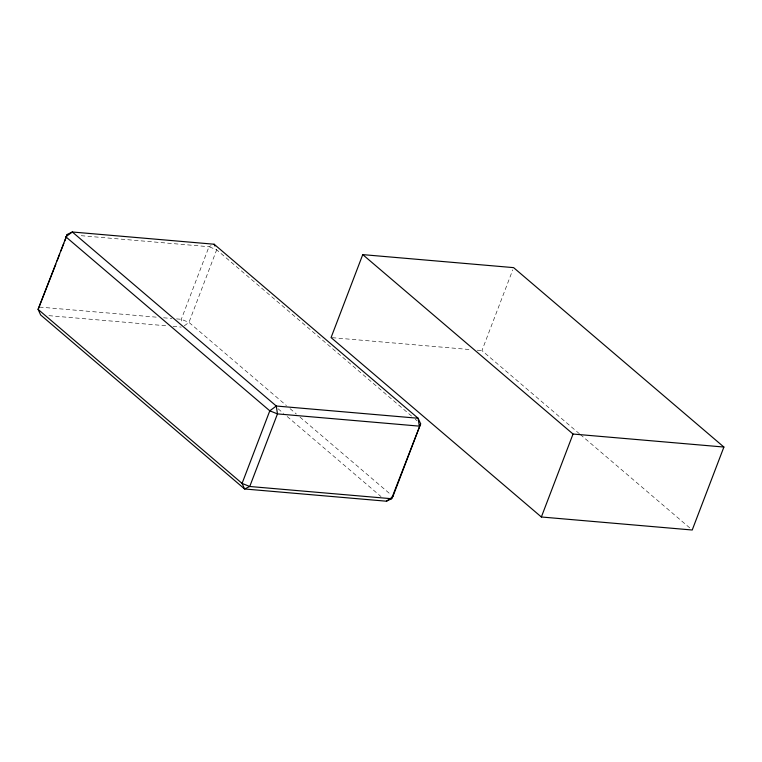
<?xml version="1.0" encoding="UTF-8"?>
<svg xmlns="http://www.w3.org/2000/svg" width="762" height="762" viewBox="0 0 762 762"><rect width="100%" height="100%" fill="white"/><g stroke="black" fill="none" stroke-linecap="round" stroke-linejoin="round"><path stroke-width="0.57" stroke-dasharray="3.81 2.86" d="M579.406 433.749L481.936 350.596L512.769 269.853M184.318 325.812L188.957 322.393L216.684 249.803L215.837 247.945M211.064 245.726L209.007 246.717L80.181 235.61M39.462 307.076L157.648 317.268M163.554 317.783L171.831 318.487M176.555 318.897L181.289 319.307L188.957 322.393L286.436 405.555M332.251 337.68L471.326 349.682M477.222 350.187L481.936 350.596M48.911 315.668L167.097 325.86M173.012 326.374L181.28 327.089M580.311 434.521L690.42 528.466M411.632 416.128L216.684 249.803L209.007 246.717L181.289 319.307L181.794 322.688M415.242 419.205L417.043 420.748M290.046 408.632L296.361 414.023M299.971 417.1L391.135 494.871M278.13 408.803L283.55 413.423M287.16 416.509L381.019 496.586"/><path stroke-width="1.14" d="M55.836 264.185L38.1 309.382L40.634 314.954L244.612 488.975L386.439 501.206L391.573 498.719L392.935 496.414L420.653 423.824L418.119 418.252L214.141 244.231L72.314 231.991L67.18 234.486L38.1 309.382L242.078 483.403L249.745 486.489L391.573 498.719L420.653 423.824M57.102 260.88L59.617 254.279M60.874 250.984L63.818 243.288M64.656 241.087L67.18 234.486M362.75 254.622L331.07 337.585L541.363 516.988L692.22 530.009L723.9 447.046L513.607 267.633L362.75 254.622L573.043 434.035L723.9 447.046M541.363 516.988L573.043 434.035M386.439 501.206L389.22 499.158M391.077 497.786L392.935 496.414M214.141 244.231L214.989 246.088M269.796 410.813L242.078 483.403L244.612 488.975L249.745 486.489L277.463 413.899L276.292 406.022L72.314 231.991L65.818 236.791L269.796 410.813L277.463 413.899L419.291 426.129L418.119 418.252L276.292 406.022L269.796 410.813"/></g></svg>
